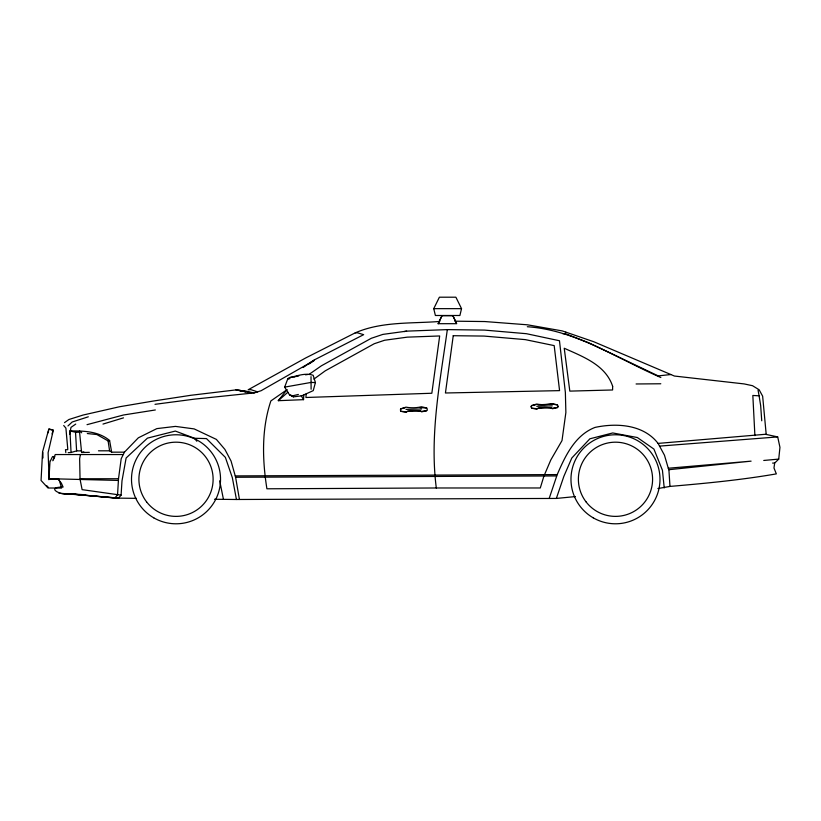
<?xml version="1.0" encoding="UTF-8"?>
<svg xmlns="http://www.w3.org/2000/svg" width="821" height="821" viewBox="0 0 821 821"><rect width="100%" height="100%" fill="white"/><g stroke="black" fill="none" stroke-linecap="round" stroke-linejoin="round"><path stroke-width="1.23" d="M57.634 478.746L61.339 483.087L63.104 487.058C44.272 487.079 61.924 496.284 69.18 493.801L114.827 498.019L117.547 494.837L118.511 478.746L121.19 458.734L124.453 452.166L138.339 437.819L156.862 428.613L175.478 426.397L194.167 428.911L216.375 439.399L224.923 449.446L231.06 461.033L235.617 477.268L239.434 499.476L556.351 498.439L575.388 496.582M286.703 390.016L278.278 400.689L303.544 399.663L303.76 395.055M306.13 393.916L305.935 397.487L431.836 393.249L439.676 335.963L407.278 337.154L384.577 340.253L374.212 343.742L325.26 370.825L313.909 379.097M48.901 479.731L50.03 460.961M114.827 498.019L118.542 498.142L121.087 495.155L121.99 480.88L126.126 457.985L147.441 438.137L175.335 431.066L194.505 438.27L206.461 438.588L225.375 457.379L232.343 477.689L236.448 499.496L239.434 499.476M68.205 452.658L71.047 452.515L69.959 430.943C83.763 430.84 98.458 431.169 109.604 440.497L111.656 452.166L124.453 452.166M69.959 430.943L75.522 432.236L76.61 450.883L71.047 452.515M657.878 488.557L669.977 486.412C705.506 483.374 741.271 479.977 776.338 473.881L773.977 468.011L774.665 463.095L778.729 459.093L779.95 447.353L777.703 436.916L765.449 434.278L658.073 443.402C643.52 424.447 616.704 422.743 594.989 427.423C574.916 435.222 565.228 456.035 557.213 474.589L549.28 498.162M447.322 329.611C440.066 381.991 429.465 434.935 436.31 487.982L540.3 487.972L543.871 476.221L550.788 459.986L562.005 440.59L565.874 412.522L565.371 392.5L559.47 340.746L526.466 333.706L484.503 330.093L447.322 329.611L406.6 331.14L382.843 334.404L371.266 338.303L321.463 365.756L308.86 374.52M52.801 460.786L55.243 454.547L123.129 454.547M289.392 377.629C297.335 376.018 304.899 372.57 313.16 375.259L315.418 382.576L313.242 390.632L301.759 395.835L293.384 396.861L289.495 394.829L284.641 387.122L287.719 379.015L289.392 377.629L294.872 376.685M69.682 434.268L70.986 427.372L75.737 424.088M80.437 454.547L79.637 458.734L80.037 478.746L118.511 478.746M461.535 308.655L459.904 315.49L435.387 315.49L433.745 308.655L439.389 297.202L455.891 297.202L461.535 308.655L433.745 308.655M48.029 432.852L48.696 430.409M52.082 433.919L52.749 431.477M556.351 498.439L563.873 476.324L571.796 458.026L589.889 438.794L612.733 432.954L637.342 437.531L653.927 449.087L662.444 470.289L664.22 487.931M400.864 408.653L400.361 409.925L400.935 411.331L406.128 412.255L407.534 411.198L420.126 410.88L421.645 411.865L426.787 410.674L427.289 409.402L426.715 407.996L421.481 406.754C416.709 407.965 410.798 408.119 405.964 407.154L400.874 408.807L404.999 407.852M531.105 406.816L531.598 405.543L536.708 404.045C541.542 404.999 547.443 404.856 552.225 403.645L557.459 404.886L558.023 406.292L557.531 407.565L552.379 408.745L550.87 407.77L538.278 408.088L536.872 409.145L531.68 408.211L531.105 406.816L531.598 405.543M557.531 407.565L558.023 406.292M562.765 333.675L565.269 333.675L565.813 332.156M438.157 323.751L441.985 315.695L452.884 315.695L456.702 323.69L438.157 323.69L441.985 315.695M53.303 459.739L54.822 456.599L52.544 456.558L50.471 460.745M67.969 425.955L72.176 422.004L88.309 416.801M278.278 400.689L287.853 392.233M64.52 422.63L68.902 419.51L83.024 415.067L119.363 406.785L152.86 401.11L190.852 395.291L235.976 389.903L251.318 392.715M287.114 389.626L270.879 400.915C261.427 429.085 262.299 459.719 266.907 488.793L436.31 487.982M303.082 367.531L313.632 360.255L363.641 334.67L357.566 332.833L355.226 332.864L305.484 358.069L248.178 389.77L250.939 389.657L257.691 391.904M309.24 363.857L314.474 360.255L261.099 390.724L254.325 392.879L194.433 399.129L155.005 404.322M355.226 332.864C381.601 321.329 411.66 323.669 439.789 321.452M400.935 411.331L406.077 411.793C410.798 410.367 416.791 410.213 421.584 411.403L426.787 410.674M531.68 408.211L536.821 408.684C541.542 407.257 547.535 407.103 552.328 408.283L557.51 407.411M102.984 424.077L123.499 417.858M81.69 432.79L79.442 430.943L81.607 452.515L83.824 451.858M87.036 424.662L123.499 414.995L155.343 409.966M87.313 433.539L96.868 434.545L108.105 440.898L109.604 440.497M420.054 407.616L426.715 407.996M557.459 404.886L552.276 404.106L538.196 404.825M284.641 387.122L311.097 382.422L315.418 382.576M291.824 396.009L298.372 394.439M531.618 405.697L535.733 404.743M294.257 376.818L298.731 375.967M404.137 331.581L406.6 331.14M287.719 379.015L289.936 378.655M305.484 374.797L307.772 374.489M668.284 468.237L668.899 469.704L751.092 461.145L668.284 468.237L664.476 455.214L658.073 443.402M766.188 434.268L762.647 396.184L759.158 389.79L752.529 385.706L744.144 383.92L674.4 376.039L593.655 341.7L562.344 330.935L527.554 324.818L484.831 321.545L454.885 321.185M763.746 460.468L778.729 459.093M660.022 446.07L777.703 436.916M406.015 409.381L421.522 408.991M536.749 406.272L552.266 405.882M81.607 452.515L89.366 452.34M557.213 474.589L235.258 475.903M556.566 475.944L235.617 477.268M244.699 391.586L247.716 391.535L235.976 389.903L242.205 391.104M636.09 383.971L660.802 383.766M75.522 432.236L78.734 432.236M76.61 450.883L81.597 450.883M98.458 450.811L109.593 450.811L111.656 452.166M772.592 463.075L774.603 463.075M58.989 479.146L49.157 479.084L48.1 452.751L53.344 430.081L48.85 428.931L42.579 451.858L41.05 480.449L48.008 488.002L61.616 488.064L59.317 480.264M214.507 499.26L236.448 499.496M58.989 493.185L118.542 498.142L136.45 498.347M670.849 374.54L658.185 375.895L588.606 342.737L565.269 333.675M118.511 480.439L49.937 478.705M85.148 494.755L69.18 493.801L118.542 498.142M761.734 420.783L760.677 405.697L759.086 395.814L752.836 395.465L754.899 435.633M121.087 495.155L82.11 489.644L80.037 479.156M63.699 425.514L65.906 428.131L67.712 448.43L67.722 449.692L65.475 449.692L65.834 452.658M527.318 326.727C576.044 330.145 617.207 358.582 660.854 377.516M254.325 392.879L239.547 390.365L245.479 391.915M49.024 429.188L53.078 430.255M289.495 394.829L292.019 395.568L293.384 396.861M46.797 485.745L48.398 487.438M194.505 438.27L196.835 441.236M301.194 395.701L303.544 399.663M452.884 315.695L456.158 322.602M758.06 390.17L759.086 395.814M219.7 480.839L223.456 499.363M108.105 440.898L109.593 450.811M668.899 469.704L669.977 486.412M42.805 452.453L42.959 457.964M311.026 376.644L311.108 389.236M612.651 386.301L612.599 389.975L569.815 391.114L564.232 348.237C582.961 356.714 605.631 364.955 612.651 386.301M453.243 335.707L445.434 392.992L559.573 390.632L554.185 345.61L525.317 339.627L484.082 336.076L453.243 335.707M153.753 517.835A44.519 44.519 0 0 0 220.531 479.279A44.519 44.519 0 0 0 153.753 440.733A44.519 44.519 0 0 0 153.753 517.835M146.579 501.867A37.099 37.099 0 0 0 210.289 493.483A37.099 37.099 0 0 0 171.168 442.498A37.099 37.099 0 0 0 146.579 501.867M593.224 517.835A44.519 44.519 0 0 0 659.992 479.279A44.519 44.519 0 0 0 593.224 440.733A44.519 44.519 0 0 0 593.224 517.835M586.05 501.867A37.099 37.099 0 0 0 649.76 493.483A37.099 37.099 0 0 0 610.639 442.498A37.099 37.099 0 0 0 586.05 501.867"/></g></svg>
